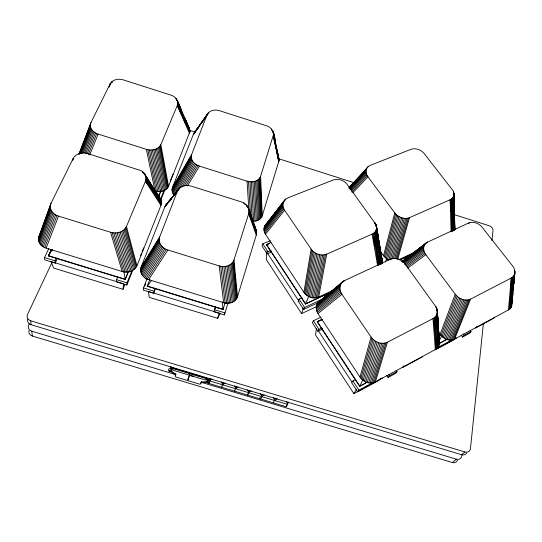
<?xml version="1.0" encoding="UTF-8"?>
<svg xmlns="http://www.w3.org/2000/svg" width="542" height="542" viewBox="0 0 542 542"><rect width="100%" height="100%" fill="white"/><g stroke="black" fill="none" stroke-linecap="round" stroke-linejoin="round"><path stroke-width="0.81" d="M438.051 321.819L437.374 311.596C437.387 314.529 435.599 317.294 432.99 318.601L387.394 342.232L375.403 381.927C370.017 384.745 363.174 381.927 360.017 377.063L317.998 313.574C315.532 310.078 315.478 304.733 318.845 301.786L343.635 281.013L390.213 259.327C395.348 256.996 401.703 259.259 404.915 263.717L436.581 307.748L437.292 310.322L439.345 341.582L438.654 331.23L439.095 340.349L438.674 339.129M454.162 230.099L453.986 194.124L453.227 190.919L424.122 153.481C421.053 149.639 415.511 147.627 410.795 149.375L370.254 165.371C365.491 166.929 364.827 173.298 367.916 176.753L394.752 212.857C398.038 217.193 404.224 219.774 409.467 217.674L450.124 199.747L451.96 198.596L453.661 196.123L454.189 206.875L453.986 194.124L454.833 229.761L454.555 218.006M435.348 349.522L435.66 328.032L435.057 317.117L436.5 326.921L438.024 347.198L435.348 349.522L432.99 318.601L434.664 329.041L436.371 348.865L436.425 338.642L435.66 328.032L434.095 317.924L434.664 329.041M453.668 230.147L453.248 197.031L453.932 207.979M177.193 100.358L177.769 103.468L177.281 105.514L160.832 144.66C158.359 149.904 151.421 150.967 146.367 149.328L98.129 134.077C93.353 132.844 88.488 127.634 90.975 122.533L110.046 84.017C112.533 79.349 118.779 78.387 123.44 79.925L170.628 95.04C176.895 96.584 178.731 103.522 180.723 108.746L175.974 98.441L176.645 99.992M445.233 344.184L509.365 309.407L511.004 288.872L511.242 278.046C515.964 275.824 515.686 269.286 512.515 265.851L482.204 227.322C479.06 223.311 473.227 220.994 468.369 223.121L426.649 242.552L401.818 261.65M453.017 230.946L452.678 197.857L453.505 209.043M376.602 226.874C376.988 230.004 374.915 233.006 372.056 234.164L326.745 254.144C321.203 256.461 314.448 253.92 311.115 249.096L284.604 210.201C281.379 206.177 282.897 199.476 287.971 197.837L333.012 180.066C337.978 178.162 344.001 180.1 347.131 184.355L376.026 224.551L382.503 263.29L376.399 225.709L382.476 262.192L380.579 251.671M452.231 231.427L451.96 198.596L452.909 210.059M451.351 231.238L452.15 211.007L451.107 199.232L451.974 231.434M512.671 286.908L513.064 276.711L510.157 308.696L509.365 309.407L510.923 298.893L511.662 297.876L513.762 275.871L511.323 306.975L510.157 308.696L511.662 297.876L510.815 307.883L512.237 296.786M333.96 289.909L318.682 297.036C313.466 299.367 307.002 296.941 303.927 292.301L265.472 234.205C263.69 231.603 263.304 227.938 265.153 225.269L284.875 199.89M144.951 174.314L146.042 177.756L145.446 181.299L126.462 226.488C123.827 232.315 116.279 234.076 110.575 232.254L58.502 216.116C53.055 214.788 48.238 208.623 51.09 203.087L73.123 158.589C75.785 153.427 82.567 151.868 87.797 153.576L141.171 170.689L143.352 172.315L144.951 174.314L160.927 199.849L161.455 203.169L160.94 205.384L136.93 265.783C134.606 271.318 127.56 273.222 122.167 271.495L46.104 248.114C41.368 246.874 37.147 241.935 38.773 236.881L51.09 203.087M513.66 284.625L514.297 274.93L513.254 285.797M511.004 288.872L512.224 277.436L511.912 287.938L508.45 309.997L511.242 278.046L470.544 299.137C465.117 301.698 458.586 298.71 455.205 294.177L425.856 254.693C423.004 251.251 422.516 245.221 426.649 242.552M514.087 279.692L514.453 274.679M514.629 272.172L514.751 270.505L514.595 272.111M117.763 276.705L116.55 279.658L116.388 281.847L126.842 285.051L132.783 270.194M439.42 342.801L438.654 333.838L439.061 345.132L437.658 324.455L436.513 315.159L437.895 336.372L438.024 347.198C441.012 342.876 438.383 337.293 438.756 332.531M514.67 273.906L513.877 283.419L514.9 271.678L511.323 306.975L514.873 272.816M511.905 301.081L512.122 298.615M512.495 294.502L512.718 292.036L512.508 293.628M51.307 249.598L48.441 255.959L125.236 279.53L123.949 271.799M513.01 288.879L513.233 286.508M513.525 283.344L513.748 280.973M514.053 277.755L514.29 275.336M126.842 285.051L127.052 282.877L131.76 271.115M512.847 294.448L511.668 305.993L512.874 293.242L512.502 296.399M483.43 323.147L470.463 448.525A5.596 4.607 49.4 0 1 464.901 451.994L461.655 454.731L31.118 324.733A5.718 4.858 -9 0 1 27.737 319.123M491.96 240.689L493.003 230.594A4.566 3.374 33.4 0 0 489.155 225.729L454.521 214.707M461.987 454.101L461.804 455.781A5.474 4.539 50.1 0 1 456.337 459.203L452.367 462.543L32.317 336.02A5.576 4.77 -10 0 1 29.017 330.518M191.238 156.665L191.685 154.429L206.976 115.012C208.934 110.25 215.093 109.172 219.537 110.71L266.115 125.629C273.385 127.404 274.808 135.771 275.411 142.045L273.547 133.075L278.913 158.84L278.947 160.859L262.253 215.73C261.142 219.341 257.233 221.251 253.656 221.251L251.434 181.841L247.057 181.163L199.476 166.123C195.323 164.836 191.218 161.32 191.238 156.665L171.99 189.686L172.674 193.027L174.009 195.1L193.447 162.295M122.844 283.568L51.002 261.535L53.705 268.1L123 289.313L123.651 283.812M511.939 301.142L512.312 297.985M171.99 189.686L172.451 187.525L193.264 134.653L207.444 114.05M316.359 328.709L315.579 335.003L353.845 393.6L363.479 388.39M251.623 220.465L248.69 213.711L256.305 235.201L251.712 219.09L248.968 212.525L256.556 234.083L254.205 225.154L256.644 232.945L248.981 210.1L248.69 213.711L234.002 259.882C232.037 265.783 224.645 267.734 219.185 265.898L167.878 250.004C162.404 248.541 157.485 242.606 159.727 236.82L177.376 191.326C179.443 186.069 186.089 184.361 191.082 186.075L241.115 201.814C247.701 203.453 249.801 210.669 251.325 216.387L248.717 208.9L256.305 230.668L256.556 234.083L237.484 296.759C235.743 302.348 228.839 304.441 223.656 302.693L148.637 279.631C143.413 278.263 138.955 272.504 141.13 267.077L164.924 206.631L178.596 189.178L165.432 205.581L177.376 191.326L164.924 206.631L169.07 201.17M147.146 278.486L143.508 287.924L143.23 290.078L153.643 293.269L155.039 289.563M387.394 342.232C381.649 345.064 374.488 342.097 371.06 337.022L341.914 294.272C338.926 290.302 339.143 283.798 343.635 281.013M225.093 302.842L222.992 309.529L147.214 286.271L151.272 280.797M153.643 293.269L155.093 288.161M303.927 292.301L311.115 249.096M304.767 293.418L312.009 250.248M305.742 294.448L313.052 251.319M306.847 295.376L314.218 252.281M308.046 296.176L315.498 253.121M309.333 296.84L316.867 253.819M310.681 297.355L318.289 254.367M312.063 297.714L319.753 254.754M313.459 297.91L321.23 254.977M314.841 297.937L322.693 255.025M316.189 297.802L324.116 254.896M317.476 297.497L325.471 254.605M318.682 297.036L326.745 254.144M72.77 160.168L73.123 158.589L72.689 160.215M111.835 82.953L112.18 81.436L111.666 82.967M175.432 375.335A1.07 0.962 16.9 0 1 175.466 375.091L175.777 373.926L175.283 373.777A1.341 0.549 17.5 0 1 174.416 373.35L171.563 371.074A1.348 0.556 17.6 0 1 171.319 370.62L171.367 370.41A1.382 1.267 5.4 0 1 170.459 371.324L169.87 371.541A1.098 0.366 -24.8 0 1 168.969 371.473L169.063 371.04A1.098 0.366 -24.8 0 1 170.161 370.24L170.75 370.023A1.382 1.274 5.6 0 0 171.658 369.109A1.375 0.569 17.6 0 1 173.108 368.845L173.257 368.187L206.434 378.208A3.245 1.341 16.6 0 1 208.866 380.335L209.205 380.809A1.077 0.346 59.7 0 1 209.673 382.083L209.53 382.503A1.077 0.346 59.7 0 1 209.11 382.442M210.269 378.445L208.67 383.343L286.318 406.764L286.718 405.145M288.222 401.988L287.633 404.42L286.318 406.764M275.261 398.072L273.412 402.869M400.342 217.267L388.743 260.052L386.351 258.67L383.472 255.804L394.752 212.857M260.553 398.993L262.308 394.163M384.312 256.847L395.646 213.934M385.281 257.809L396.676 214.93M386.351 258.67L397.808 215.824M387.51 259.422L399.041 216.61M110.189 84.62L110.609 83.075L109.552 86.273M190.012 374.813A0.854 0.793 10 0 0 189.361 375.349L189.476 374.928L187.742 380.084A1.07 0.962 15.8 0 1 186.712 380.274L175.94 377.029A1.07 0.962 16.9 0 1 175.195 375.796L175.777 373.926M190.039 374.915A0.745 0.691 10 0 0 189.463 375.382L189.578 374.956L188.013 380.166A1.07 0.962 15.6 0 0 188.765 380.891L199.517 384.136A1.07 0.962 14.5 0 0 200.825 383.526L201.407 381.656L201.902 381.805A1.335 0.549 16.7 0 0 202.857 381.927L206.407 381.588A1.341 0.549 16.6 0 0 206.841 381.338L206.908 381.134A1.369 1.267 14.6 0 0 207.112 382.381L207.464 382.876A1.077 0.346 59.7 0 0 208.203 383.309L208.345 382.889A1.077 0.346 59.7 0 0 207.877 381.615L207.525 381.121A1.375 1.274 14.7 0 1 207.315 379.867A1.369 0.562 16.6 0 0 206.231 378.844L206.353 378.452M390.24 259.733L401.69 217.789M247.599 395.084L249.293 390.233M391.764 259.272L403.058 218.162M360.017 377.063L371.06 337.022M393.289 258.663L404.434 218.379M360.931 378.282L372.036 338.289M394.576 258.703L405.789 218.433M361.981 379.4L373.16 339.461M395.823 258.595L407.089 218.338M396.771 259.13L408.322 218.08M266.366 251.556L266.393 259.679L301.609 313.608L303.256 307.795M363.154 380.396L374.414 340.505M397.638 259.523L409.467 217.674M364.427 381.256L375.769 341.406M234.618 391.168L236.298 386.304M238.168 386.88L235.607 388.722L236.332 386.317M365.782 381.961L377.205 342.151M214.585 309.726L224.944 312.903L224.307 314.936L213.988 311.772L215.547 306.718M367.191 382.503L378.702 342.72M368.628 382.862L380.227 343.113M370.071 383.045L381.758 343.316M109.579 85.582L110.046 84.017L109.044 87.147M221.658 387.259L223.277 382.374M225.12 382.937L222.559 384.786L223.311 382.381M371.494 383.038L383.269 343.33M372.876 382.848L384.725 343.147M374.183 382.476L386.107 342.781M188.237 379.136L188.555 377.781M188.169 379L188.379 378.33M222.992 309.529L222.274 301.813M168.765 370.274A1.098 0.366 -24.8 0 1 168.345 370.078L168.44 369.644A1.098 0.366 -24.8 0 1 169.544 368.845L170.107 368.641A3.259 1.341 17.6 0 1 173.257 368.187L174.104 368.899L205.276 378.309C207.227 377.625 206.211 380.565 204.801 379.834L173.365 370.335L172.722 369.935L173.094 368.872M208.609 381.073L209.287 378.878M209.442 380.958L210.235 378.431M206.841 381.338L207.525 379.143M224.307 314.936L228.182 302.524M253.073 222.708L253.588 221.041M201.163 382.435L201.407 381.656M217.633 318.296L220.14 313.391L148.433 291.413L149.226 297.348L217.633 318.296L218.907 314.272M251.434 181.841C255.174 181.882 259.367 180.039 260.6 176.265L273.642 134.138L278.73 161.841L273.337 136.232L278.947 160.859L274.015 136.509M188.514 378.248L188.657 377.808M213.988 311.772L215.194 308.019M208.704 383.357L209.53 380.85L212.044 378.987M171.319 370.62L172.058 368.438M170.263 368.702L171.008 366.521M270.343 240.682L262.789 243.825L262.037 246.021L267.192 253.893L270.736 252.389L271.264 250.939M330.695 292.273L305.471 304.048L266.474 244.828L270.986 242.281M267.192 253.893L267.972 251.718L270.817 250.519M38.502 238.114L50.311 205.608M38.428 239.368L50.243 206.915M38.563 240.614L50.399 208.216M38.902 241.847L50.772 209.503M39.437 243.026L51.354 210.743M40.162 244.144L52.134 211.915M41.063 245.174L53.109 212.999M470.544 299.137L454.569 339.129C449.46 341.69 443.193 338.852 440.07 334.482L455.205 294.177M42.134 246.102L54.254 213.982M440.978 335.613L456.174 295.349M442.015 336.65L457.279 296.433M43.34 246.915L55.548 214.835M78.949 154.07L90.975 122.533M79.024 154.375L90.331 124.714M443.153 337.578L458.491 297.402M79.586 153.921L90.304 125.852M80.338 153.481L90.48 126.997M147.214 286.271L149.91 279.218M44.674 247.586L56.971 215.553M80.988 153.799L90.86 128.129M144.734 286.156L145.642 283.798M444.379 338.384L459.792 298.242M82.127 153.311L91.422 129.226M46.104 248.114L58.502 216.116M445.666 339.048L461.161 298.94M83.441 152.769L92.174 130.27M447.001 339.556L462.57 299.482M84.627 152.939L93.095 131.239M448.349 339.909L463.999 299.855M85.663 153.792L94.172 132.119M449.691 340.091L465.415 300.065M451.012 340.098L466.804 300.092M87.133 153.772L95.385 132.892M452.279 339.942L468.139 299.943M38.773 236.881L40.372 233.412M88.407 154.409L96.713 133.549M140.608 255.533L141.523 253.229M142.139 251.698L143.664 247.857M170.337 180.832L173.02 174.09M146.367 149.328L155.005 191.001C159.809 192.566 166.34 191.312 168.535 186.292L189.971 131.51L189.409 128.556L176.665 99.376M453.471 339.617L469.392 299.624M89.776 154.917L98.129 134.077M160.337 199.7L164.334 189.693M160.615 200.533L164.91 189.781M128.407 271.454L125.263 279.259L48.421 255.675L52.588 249.428M158.677 196.292L160.893 190.798M125.236 279.53L128.379 271.725M158.637 196.583L160.852 191.096M123 289.313L124.877 284.645M308.818 296.074L305.471 304.048M247.558 395.071L248.629 392.652L251.19 390.809M385.294 261.881L386.663 258.88M301.941 297.761L299.082 299.082L298.147 301.108L303.628 309.468L318.798 302.348M29.417 323.506L28.706 325.037A5.637 4.81 -9.6 0 0 31.802 331.196L32.317 336.02M48.8 248.622L44.525 257.565L44.681 259.869L55.237 263.1L55.135 260.817L56.158 258.629M55.237 263.1L56.937 259.462L56.869 257.931M51.592 263.29L27.527 314.516A5.766 4.885 -8.7 0 0 30.698 320.783L31.118 324.733M48.441 255.959L51.327 249.882M363.011 379.447L359.664 386.358L317.185 321.846L321.853 319.421M264.232 394.745L261.664 396.588L260.512 398.98L259.272 397.848M303.628 309.468L304.59 307.47L323.615 298.554M438.79 341.507L441.852 335.539M320.966 317.138L313.344 320.796L312.334 322.754L317.951 331.318L321.521 329.57L322.219 328.283M317.951 331.318L318.981 329.387L321.853 327.991M172.451 187.525L191.685 154.429M172.132 188.582L191.367 155.527M172.038 190.804L191.306 157.824M172.268 191.922L191.563 158.989M172.674 193.027L192.01 160.134M173.257 194.09L192.647 161.245M178.718 189.625L194.415 163.278M181.895 186.922L195.513 164.165M183.921 186.252L196.739 164.937M186.055 185.466L198.067 165.595M187.41 185.967L199.476 166.123M141.13 267.077L159.727 236.82M140.757 268.29L159.348 238.08M140.581 269.543L159.179 239.395M353.845 393.6L356.602 389.129M140.602 270.817L159.219 240.723M140.825 272.084L159.47 242.05M141.238 273.331L159.924 243.351M141.841 274.523L160.581 244.605M142.621 275.654L161.428 245.79M143.569 276.691L162.451 246.881M144.66 277.626L163.623 247.87M205.811 117.065L206.671 115.724M207.532 114.376L208.826 112.363L193.711 133.732M145.886 278.439L164.937 248.724M147.221 279.11L166.36 249.442M148.637 279.631L167.878 250.004M199.26 126.001L194.293 132.892L203.148 120.175M197.762 127.966L193.264 134.653L206.976 115.012L202.457 121.232M355.037 379.834L352.876 380.985L351.663 382.74L357.639 391.859L379.041 380.288L379.922 379.122M202.098 122.485L203.054 121.123M205.906 117.058L206.854 115.71M357.639 391.859L358.885 390.138L372.957 382.537M195.018 132.133L196.428 130.243M197.369 128.982L199.26 126.462M174.131 195.134L179.443 188.25L175.005 193.684M386.771 375.525L388.099 377.489L389.454 375.735L397.035 371.629L396.148 370.328M264.591 226.251L283.541 201.848M267.762 222.267L275.993 211.665M277.023 210.337L285.776 199.07M264.198 227.315L283.134 202.959M268.229 222.267L269.266 220.94M263.974 228.433L282.917 204.131M263.92 229.584L282.883 205.343M264.049 230.763L283.039 206.577M397.035 371.629L395.653 373.391L388.099 377.489M264.354 231.935L283.378 207.816M403.865 365.843L402.462 367.612L422.624 356.711M264.835 233.094L283.906 209.029M265.472 234.205L284.604 210.201M173.169 196.312L166.882 203.738L168.786 201.753M169.768 200.533L171.726 198.094M265.153 225.269L266.732 223.595M176.055 192.762L178 190.398M179.456 188.616L180.425 187.437M455.856 337.754L454.291 339.583L435.002 350.017L436.513 348.208L452.882 339.367M461.228 335.281L462.563 337.104L464.162 335.274L471.005 331.568L470.11 330.356M471.005 331.568L469.386 333.405L462.563 337.104M477.062 326.304L475.429 328.147L493.647 318.296L494.771 317.056M167.803 202.972L171.184 199.212M348.804 187.823L368.309 166.489M349.36 187.518L366.419 169.029M349.156 188.501L366.114 170.053M349.583 188.928L365.986 171.13M350.179 189.402L366.026 172.254M350.945 189.903L366.25 173.393M351.304 191.008L366.643 174.538M351.833 192.105L367.198 175.662M353.079 192.552L367.916 176.753M468.342 223.799L469.453 222.708M317.998 302.68L341.711 282.748M322.226 299.326L324.157 297.7M325.451 296.616L327.382 294.997M329.319 293.371L330.606 292.287M332.544 290.661L333.831 289.577M335.769 287.951L337.7 286.325M339.638 284.699L340.925 283.622M342.862 281.996L344.793 280.37M317.3 303.683L340.986 283.805M316.765 304.787L340.437 284.97M316.399 305.973L340.071 286.217M316.216 307.212L339.895 287.531M316.216 308.5L339.915 288.893M316.399 309.8L340.139 290.268M316.758 311.088L340.545 291.637M317.294 312.355L341.142 292.978M317.998 313.574L341.914 294.272M318.845 301.786L319.834 301.027M402.354 261.42L427.679 241.969M402.408 261.454L424.975 244.117M402.476 261.874L424.372 245.086M402.699 262.389L423.932 246.143M403.763 262.477L423.675 247.287M404.325 263.134L423.593 248.493M404.407 264.34L423.695 249.74M405.328 265.058L423.973 251M406.419 265.776L424.433 252.267M407.008 266.969L425.063 253.5M407.753 268.121L425.856 254.693M277.213 398.668L274.645 400.504L273.683 397.598M454.765 338.784L456.127 338.052L453.898 339.373M364.962 387.591L443.769 344.976M367.239 382.157L359.82 386.148L317.314 321.602L322.639 319.482M439.481 343.296L447.638 338.913M359.664 386.358L367.083 382.374M439.298 343.52L447.448 339.136M317.185 321.846L321.724 319.658M301.609 313.608L316.758 306.46M401.676 261.684L403.167 260.987M398.926 259.618L414.081 252.552M330.823 292.03L305.586 303.805L266.569 244.564L269.686 243.256M400.037 259.726L412.198 254.056M399.881 259.984L411.276 254.665M266.474 244.828L268.812 243.853M207.295 382.367L203.799 382.693A2.94 1.206 16.7 0 1 201.705 382.428M30.698 320.783L464.901 451.994M170.107 368.641L171.658 369.109M207.315 379.867L208.866 380.335M209.49 380.843L287.633 404.42L286.643 401.514M31.802 331.196L176.014 374.685M201.129 382.252L456.337 459.203M147.248 286.007L223.074 309.279M44.525 257.565L55.135 260.817M116.55 279.658L127.052 282.877M143.508 287.924L153.975 291.135M189.51 130.337L195.147 132.133M278.114 158.542L353.831 182.647M191.407 375.22L192.302 376.27A0.745 0.691 10.7 0 0 193.602 376.067M191.326 375.281L192.22 376.331A0.854 0.793 10.7 0 0 193.704 376.094M151.259 188.995L145.832 180.134L151.401 187.627L156.685 195.913L161.286 204.287L151.259 188.995L145.446 181.299L160.94 205.384L151.401 187.627L146.035 178.948L151.353 186.265L161.455 202.044L145.866 176.57L161.279 200.926L156.401 193.284M188.264 126.753L189.409 128.556L184.93 118.447L188.264 126.753L185.567 120.568M406.398 256.352L407.34 257.64M463.268 334.055L464.162 335.274M404.63 257.782L405.565 259.062M380.023 251.007L383.472 255.804M438.099 331.738L440.07 334.482M151.116 184.937L146.042 177.756L151.353 186.265M160.412 198.806L155.405 190.872L160.927 199.849L154.66 189.802L158.921 196.936L155.913 192.214M143.732 173.508L142.329 171.448L143.589 173.467M388.56 374.427L389.454 375.735M324.522 295.431L325.444 296.799M262.789 243.825L267.972 251.718M299.082 299.082L304.59 307.47M313.344 320.796L318.981 329.387M352.876 380.985L358.885 390.138M267.748 253.663L299.103 301.467M318.303 330.742L351.988 382.09M155.053 190.865L153.765 188.84L155.026 191.028M148.42 180.384L152.878 187.43M150.69 183.663L143.352 172.315L148 179.707M156.286 193.209L157.126 194.666M181.882 114.667L177.613 104.504L186.177 123.02L189.829 132.499L177.281 105.514L189.537 133.468L177.769 103.468L189.944 130.514L185.486 119.504M178.962 105.575L179.998 107.75L178.995 105.426M243.744 202.959L244.401 204.409M181.299 109.83L177.559 101.374L181.943 112.187M184.89 119.016L184.219 117.472L184.815 119.01M180.649 109.247L181.624 111.489M278.256 156.855L278.913 158.84L276.711 149.328L278.1 156.103M247.491 207.078L246.888 205.56L247.396 207.003M248.399 209.347L249.909 213.142M254.205 225.154L256.556 231.8L253.92 223.853M253.839 225.384L254.605 227.538L252.836 221.421L256.305 230.668L250.208 213.9M221.556 381.859L222.599 384.8M234.618 385.802L235.641 388.736M250.851 215.106L247.66 206.61M247.647 389.739L248.663 392.665M260.655 393.668L261.664 396.588M245.966 204.591L246.468 206.035M381.927 259.964L378.045 236.908L382.279 261.075L380.538 250.499M110.575 232.254L122.167 271.495M112.167 232.653L123.651 271.867M113.8 232.884L125.175 272.07M115.446 232.938L126.713 272.104M117.079 232.823L128.23 271.976M118.664 232.532L129.707 271.684M120.182 232.078L131.117 271.224M121.598 231.468L132.431 270.621M122.892 230.702L133.637 269.875M124.043 229.808L134.701 269.001M125.033 228.799L135.615 268.019M271.528 129.043L271.948 130.636M126.462 226.488L136.93 265.783M125.846 227.681L136.36 266.935M378.641 265.445L375.084 246.129L372.056 234.164L377.544 265.173M380.389 264.083L376.9 244.185L374.129 232.897L379.563 264.692M275.512 143.284L273.575 135.202L275.444 144.538M381.168 263.947L377.578 243.094L374.956 232.084L376.9 244.185M454.752 228.744L454.467 226.122M381.778 263.758L378.086 241.949L375.633 231.177L377.578 243.094M273.683 134.931L272.85 130.981L273.215 133.257M275.126 140.832L273.276 132.011L274.679 139.673M147.837 149.714L156.387 191.36M149.348 149.951L157.797 191.57M375.084 223.9L374.766 222.308L375.044 223.961M150.859 150.039L159.219 191.638M382.503 263.29L380.437 252.857L381.839 263.71M152.356 149.978L160.622 191.556M379.102 244.103L379.915 248.236M153.806 149.761L161.977 191.326M155.195 149.396L163.271 190.96M156.482 148.894L164.477 190.452M376.08 226.576L375.477 223.412L375.735 225.072M376.378 228.162L376.683 229.747M376.988 231.326L377.889 236.075L376.026 224.551L378.296 237.2M157.654 148.257L165.574 189.822M158.691 147.505L166.543 189.077M160.296 145.69L168.034 187.295M159.578 146.645L167.363 188.23M160.832 144.66L168.535 186.292M378.56 239.564L376.629 228.013L378.418 240.763L376.134 230.187L378.086 241.949M376.473 229.124L382.225 263.541M375.084 246.129L373.153 233.595L376.067 245.208L377.876 265.282M380.26 250.689L380.491 252.328M380.721 253.961L380.951 255.6M437.17 325.722L435.863 316.189L436.5 326.921M219.185 265.898L223.656 302.693M380.118 254.022L381.29 263.879M220.75 266.291L225.12 303.053M222.335 266.508L226.603 303.249M223.921 266.556L228.087 303.276M379.624 255.153L380.606 264.001M225.479 266.42L229.537 303.127M226.983 266.108L230.939 302.815M435.958 306.487L436.134 308.127M379.84 264.645L378.96 256.231L378.147 257.233L378.878 264.598M228.406 265.627L232.267 302.341M229.72 264.991L233.494 301.711M230.906 264.205L234.598 300.945M437.651 322.741L437.814 324.34M438.207 328.344L438.532 332.348M231.942 263.283L235.567 300.051M233.5 261.102L237.023 297.937M232.809 262.24L236.38 299.042M436.737 309.38L436.581 307.748L436.716 310.099M437.116 313.466L437.347 315.918M234.002 259.882L237.484 296.759M451.256 211.868L450.124 199.747L451.107 231.861M437.895 336.372L438.62 346.202L438.37 335.125M438.756 335.545L439.095 340.349M437.272 312.842L439.325 343.987M437.658 319.191L437.983 324.157M438.207 327.463L438.451 332.449M437.292 310.322L437.95 320.491L437.028 309.028L437.462 316.067M437.658 324.455L436.981 314.035L437.95 323.147L437.374 311.596M247.057 181.163L248.853 209.72M248.5 181.543L250.546 215.113M249.97 181.766L252.179 219.517M453.945 211.692L454.088 214.185M252.87 181.76L254.997 221.156M254.245 181.529L256.298 220.912M255.546 181.143L257.518 220.526M256.745 180.615L258.642 219.998M257.829 179.958L259.652 219.347M259.55 178.291L261.271 217.715M258.764 179.178L260.533 218.582M260.6 176.265L262.253 215.73M260.167 177.315L261.847 216.759M453.918 198.751L454.162 204.659L453.898 193.067L454.264 205.764M452.8 230.743L452.489 223.168L453.227 222.24L453.498 230.201M454.833 229.761L454.481 219.103L454.521 230.018L454.23 220.181M453.81 221.238L454.074 230.147M453.911 195.147L454.738 229.923M453.918 205.215L454.142 214.212M175.134 374.42A2.954 1.206 17.5 0 1 173.216 373.472L170.412 371.243A2.967 1.213 17.6 0 1 170.1 370.958M201.055 382.801A1.07 0.962 14.5 0 1 200.77 383.221M457.482 460.348A5.42 4.512 50.4 0 1 452.367 462.543M466.601 453.058A5.549 4.587 49.6 0 1 461.655 454.731M437.245 337.544L436.425 338.642L437.265 348.086L437.245 337.544M379.088 379.691L382.103 378.059L379.088 379.691M161.455 203.169L156.685 195.913L156.631 194.585L161.455 203.169M189.971 131.51L186.177 123.02L186.116 121.815L189.971 131.51M279.008 159.856L277.247 150.872L279.008 159.856M453.715 193.684L453.647 191.99L453.681 193.65"/></g></svg>
